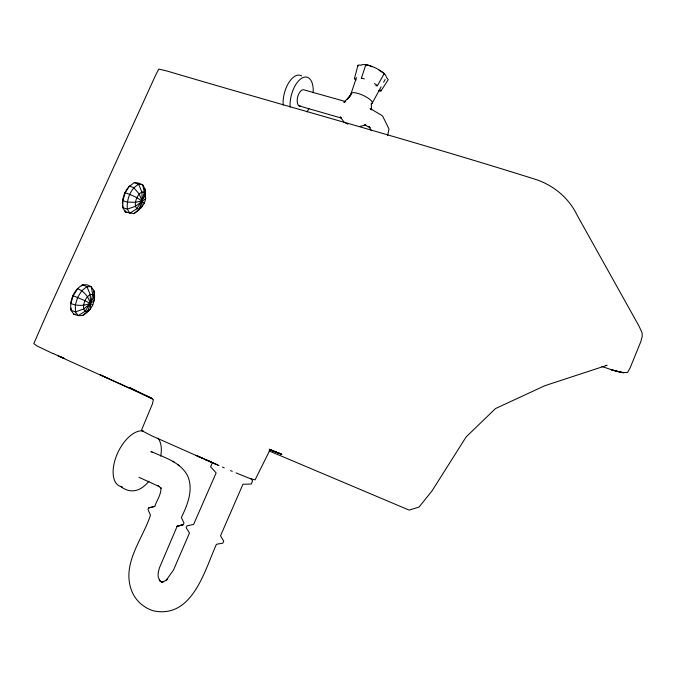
<?xml version="1.0" encoding="UTF-8"?>
<svg xmlns="http://www.w3.org/2000/svg" width="676" height="676" viewBox="0 0 676 676"><rect width="100%" height="100%" fill="white"/><g stroke="black" fill="none" stroke-linecap="round" stroke-linejoin="round"><path stroke-width="1.01" d="M128.263 187.26L134.287 182.554L138.47 183.061L142.687 184.759L145.027 189.052L145.019 195.956L145.619 198.71C144.563 205.419 139.264 210.084 133.907 213.658L125.356 212.027L122.871 207.743L122.686 205.69M160.939 487.557C161.454 494.257 156.84 500.24 154.796 506.366L148.636 507.946L147.993 509.527L150.486 515.154C142.966 538.366 122.947 561.84 130.603 587.672C133.73 598.851 142.442 607.487 153.494 610.842C192.483 619.005 204.727 570.257 216.421 544.298L222.776 543.166L223.756 541.214L220.52 535.789L242.946 484.278L251.227 484.024L252.621 480.805L250.559 478.507M160.668 456.165C161.868 450.132 161.758 443.346 158.083 438.158M387.652 135.521L388.996 128.989L382.988 116.771L382.008 115.528L370.135 108.515L371.132 109.757M356.1 80.005L354.385 78.746L357.95 65.335L359.294 64.981A3.642 1.107 18.9 0 1 360.959 65.268M81.441 285.847L82.666 284.782L86.908 286.683L91.277 286.7L92.747 294.457L94.243 296.688L85.176 311.205L78.162 315.65L75.492 311.864L71.073 310.343C69.282 300.448 73.811 289.784 82.666 284.782L87.119 284.807L91.277 286.7L93.854 290.57C96.499 300.702 91.649 310.622 82.556 315.531L78.162 315.65L73.802 314.196L71.073 310.343L70.955 308.129M94.319 300.541C88.167 306.008 78.281 306.6 70.862 303.532L73.245 295.598L77.579 288.72C85.506 291.491 91.378 300.474 90.55 308.873L82.556 315.531M122.669 203.679L122.635 199.665L124.68 192.905L127.756 188.063M361.305 78.45L365.682 65.166L367.71 64.997L370.33 65.986A3.667 0.82 21.9 0 1 371.749 66.797M351.097 93.44L356.463 77.605M372.163 103.234L381.12 86.824M383.605 82.261L385.1 79.523M379.025 70.27L384.272 73.456L377.276 85.962L375.839 85.641M87.5 311.594L88.539 309.921M138.622 210.118L140.65 206.881M351.647 93.339L347.303 99.321M378.721 90.677L380.487 91.235L381.078 90.812L388.252 79.624L386.461 77.326M348.41 98.02L350.819 95.13L343.856 102.372L345.402 101.645M148.94 481.211C141.267 490.666 131.203 494.57 120.59 486.466M133.907 213.658L141.901 206.932L142.121 201.042L141.901 191.984L138.588 184.269L134.287 182.554M354.385 78.746L354.959 78.239M124.68 192.905L125.221 192.719C131.981 195.195 139.07 198.051 144.258 203.18M605.975 365.555L607.09 365.268L544.831 385.709L495.474 408.574L466.136 436.933L431.998 490.92L419.027 507.084L409.115 510.101L269.099 450.909M148.636 507.946L154.796 506.366M359.455 126.547L365.919 125.018L364.575 124.781L370.11 127.789L369.104 126.573L371.335 130.688M214.123 463.432L212.044 463.491L210.608 466.77L216.143 472.921L193.589 524.449L187.108 525.793L186.137 527.762L189.483 532.975L173.504 569.995L166.381 580.084L167.335 579.239L164.555 581.208L161.725 581.935L163.482 581.791L160.922 581.647L162.612 582.501L160.432 581.352L159.274 579.738L159.908 581.014L158.099 576.594L158.201 572.597L159.426 567.857L177.12 526.351L183.382 524.584L183.965 522.971L181.379 517.562C187.396 504.904 193.623 490.151 187.801 476.259C180.796 461.97 164.268 457.567 150.951 451.45L152.539 452.565M73.802 314.196L75.594 314.146M72.805 295.581L84.914 300.643L92.975 304.994M361.466 78.154L364.389 78.838M127.046 212.171L125.356 212.027L124.984 210.236M345.766 101.637L304.47 90.001A8.458 4.217 -75.5 0 0 297.626 97.116A8.458 4.217 -75.5 0 0 300.533 106.157M299.096 105.887L341.279 118.055L340.222 116.838L344.202 122.288L347.81 124.105M601.817 366.561C610.217 368.859 618.726 373.465 627.624 372.383L630.167 367.778L640.797 341.701L642.2 336.631L642.141 332.938L638.964 326.018L577.253 215.433C568.643 197.451 552.757 184.565 533.761 178.802C412.03 140.566 288.872 107.053 166.524 70.887L158.801 69.079L155.877 74.639L47.109 313.208L33.8 343.594L37.053 345.994L53.091 353.649M269.665 449.709L281.943 454.458L269.268 449.202M269.361 449.439L281.072 454.01L269.479 449.675L270.02 449.844L255.089 479.867L249.038 478.177L236.042 472.887M222.429 467.065L224.221 467.843M230.508 470.589L232.307 471.366M217.697 464.978L195.981 455.337L215.779 464.15M199.547 456.993L152.201 436.045L141.385 430.46L152.421 403.927L153.427 399.575L129.598 387.576L136.231 390.804M60.908 356.979L52.939 353.421M218.897 465.502L205.25 459.494L210.996 462.054M58.085 355.88L152.328 398.654L138.124 391.725M130.13 388.32L100.268 374.834L106.969 377.884M198.507 456.503L202.944 458.514M139.028 477.332L159.342 486.585L157.778 485.554L161.116 488.317M147.199 396.17L152.328 398.654M374.411 83.562L377.259 85.404M172.955 461.201L174.467 462.283M177.737 464.649L179.199 465.696M380.605 90.077L381.078 90.812M357.95 65.335L358.17 66.003M122.635 199.665L122.871 207.743L127.35 209.087L135.428 206.315L145.619 198.71L145.027 189.052M94.243 299.713L93.854 290.57M70.777 302.324L70.862 303.532M371.276 103.69L371.572 109.799M122.246 486.813A30.124 15.894 -64.4 0 1 116.255 456.385A30.124 15.894 -64.4 0 1 143.371 430.992M283.168 105.076A21.277 10.706 -75.6 0 1 288.889 82.48A21.277 10.706 -75.6 0 1 301.631 75.957M290.122 107.095A21.336 10.63 -75.5 0 1 301.648 78.289A21.336 10.63 -75.5 0 1 313.182 92.857M308.907 108.625A21.336 10.63 -75.5 0 1 306.988 111.92M384.272 73.456A3.667 0.82 27.7 0 1 384.061 73.819M351.072 94.37A11.619 3.287 24.6 0 1 363.206 95.409A11.619 3.287 24.6 0 1 371.377 103.8M361.406 64.921A14.137 4.309 24.8 0 1 375.332 67.862A14.137 4.309 24.8 0 1 386.216 76.523M144.267 192.246L142.121 201.042L139.18 208.977L136.805 208.757L129.775 213.295L127.35 209.087C126.454 199.716 130.122 189.128 138.588 184.269L142.687 184.759L144.267 192.246L145.619 194.713L136.805 208.757L135.428 206.315C134.93 200.907 137.042 194.815 141.901 191.984L144.267 192.246M92.747 294.457L90.516 303.44L87.703 311.154L85.176 311.205L83.647 309.008C82.962 303.473 85.455 297.482 90.229 294.474L92.747 294.457M77.656 297.347L75.298 305.155L75.492 311.864L83.647 309.008L90.516 303.44L90.229 294.474L86.908 286.683L81.914 290.57L77.656 297.347M125.221 192.719L122.821 200.671L127.308 202.124L135.411 202.293L142.121 201.042L139.163 194.004L133.823 187.751L129.437 186.077L125.221 192.719M183.382 524.584L176.622 526.427L183.382 524.584M623.365 372.763L611.569 369.831L623.365 372.763M61.786 357.367L59.589 356.404L64.448 358.542L61.786 357.367"/></g></svg>
